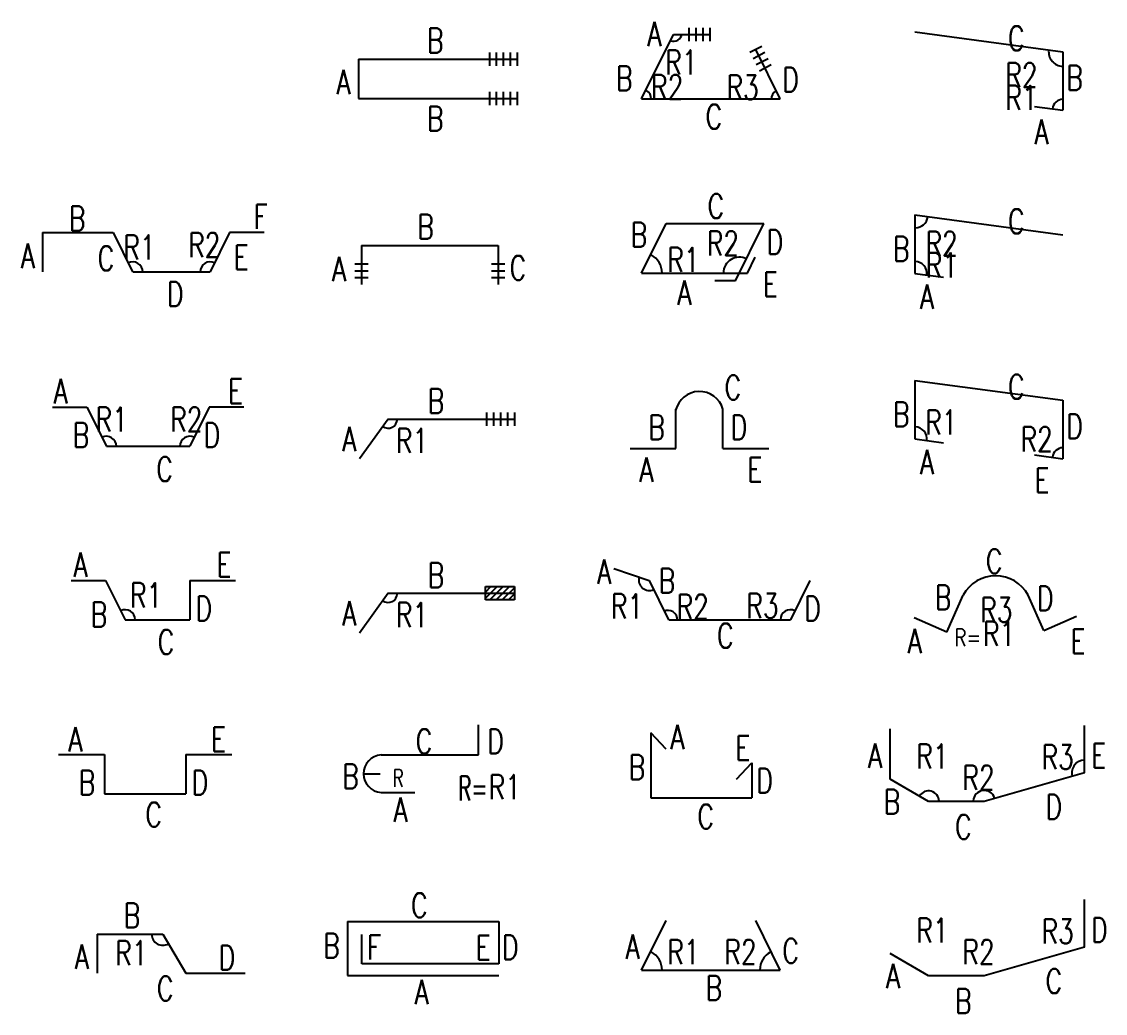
# Model space of a CAD drawing. Header units: millimetres. Extents: x -0.4 to 11.6, y -0.2 to 49.8.
# Drawn here: x -0.368 to 2.743, y 6.313 to 9.158 of the extents above; entities that cross this region are included whole.
import ezdxf
from ezdxf.enums import TextEntityAlignment as Align

# ---------------------------------------------------------------- set-up
doc = ezdxf.new("R2010")
doc.units = ezdxf.units.MM
doc.layers.add('SHOP', color=2, linetype='Continuous')
doc.layers.add('TEXTSHOP', color=3, linetype='Continuous')
doc.styles.add('ROMANS', font='romans.shx', dxfattribs={"width": 0.75, "bigfont": 'whgtxt.shx'})

# ---------------------------------------------------------------- blocks, each defined once
blk = doc.blocks.new('SSBAR_SHP_14')
at = {"color": 0}
blk.add_arc((0.0369, 0.0399), 0.032, 181.1755, 300.1299, dxfattribs=at)
at = {"layer": 'SHOP', "color": 2}
for p, q in [((-0.1518, 0.0399), (0.0369, 0.0399)), ((-0.1518, 0.0399), (-0.1518, -0.0726)), ((0.0369, 0.0399), (0.1027, -0.0726)), ((0.1027, -0.0726), (0.2731, -0.0726))]:
    blk.add_line(p, q, dxfattribs=at)
at = {"layer": 'TEXTSHOP', "color": 4, "style": 'ROMANS', "width": 0.75}
for tag, p in [('B', (-0.0513, 0.0585)), ('D', (0.2213, -0.0626))]:
    blk.add_attdef(tag, text='', height=0.07, dxfattribs=at).set_placement(p, align=Align.CENTER)
for tag, p in [('A', (-0.1747, -0.0599)), ('R1', (-0.007, -0.0493)), ('C', (0.0674, -0.1512))]:
    blk.add_attdef(tag, text='', height=0.07, dxfattribs=at).set_placement(p, align=Align.RIGHT)
blk = doc.blocks.new('SSBAR_SHP_15')
at = {"layer": 'SHOP', "color": 2}
for p, q in [((-0.2625, 0.055), (-0.1307, 0.055)), ((-0.1307, 0.055), (-0.1307, -0.0576)), ((0.1033, 0.055), (0.1033, -0.0576)), ((0.1033, 0.055), (0.2351, 0.055)), ((-0.1307, -0.0576), (0.1033, -0.0576))]:
    blk.add_line(p, q, dxfattribs=at)
at = {"layer": 'TEXTSHOP', "color": 4, "style": 'ROMANS', "width": 0.75}
for tag, p in [('A', (-0.2134, 0.0635)), ('E', (0.1969, 0.0635)), ('C', (0.0109, -0.1522))]:
    blk.add_attdef(tag, text='', height=0.07, dxfattribs=at).set_placement(p, align=Align.CENTER)
blk.add_attdef('B', text='', height=0.07, dxfattribs=at).set_placement((-0.1567, -0.0602), align=Align.RIGHT)
blk.add_attdef('D', (0.1201, -0.0604), '', height=0.07, dxfattribs=at)
blk = doc.blocks.new('SSBAR_SHP_16')
at = {"color": 0}
blk.add_arc((-0.0713, -0.058), 0.0288, 359.9469, 116.1324, dxfattribs=at)
at = {"layer": 'SHOP', "color": 2}
for p, q in [((-0.2259, 0.0545), (-0.127, 0.0545)), ((-0.127, 0.0545), (-0.0713, -0.058)), ((0.1142, 0.0545), (0.1142, -0.058)), ((0.1142, 0.0545), (0.246, 0.0545)), ((-0.0708, -0.058), (0.1142, -0.058))]:
    blk.add_line(p, q, dxfattribs=at)
at = {"layer": 'TEXTSHOP', "color": 4, "style": 'ROMANS', "width": 0.75}
for tag, p in [('A', (-0.1989, 0.0652)), ('E', (0.2128, 0.0652)), ('R1', (-0.0106, -0.0225)), ('C', (0.0464, -0.1568))]:
    blk.add_attdef(tag, text='', height=0.07, dxfattribs=at).set_placement(p, align=Align.CENTER)
blk.add_attdef('D', (0.1311, -0.0608), '', height=0.07, dxfattribs=at)
blk.add_attdef('B', text='', height=0.07, dxfattribs=at).set_placement((-0.1223, -0.0779), align=Align.RIGHT)
blk = doc.blocks.new('SSBAR_SHP_17')
at = {"color": 0}
for centre, start, end in [((-0.125, -0.0602), 359.9469, 116.1324), ((0.1147, -0.0602), 63.8676, 180.0531)]:
    blk.add_arc(centre, 0.0288, start, end, dxfattribs=at)
at = {"layer": 'SHOP', "color": 2}
for p, q in [((-0.2797, 0.0524), (-0.1808, 0.0524)), ((-0.1808, 0.0524), (-0.125, -0.0602)), ((0.1704, 0.0524), (0.1147, -0.0602)), ((0.2693, 0.0524), (0.1704, 0.0524)), ((-0.1246, -0.0602), (0.1147, -0.0602))]:
    blk.add_line(p, q, dxfattribs=at)
at = {"layer": 'TEXTSHOP', "color": 4, "style": 'ROMANS', "width": 0.75}
for tag, p in [('A', (-0.2561, 0.063)), ('E', (0.2458, 0.063)), ('C', (0.0421, -0.1608))]:
    blk.add_attdef(tag, text='', height=0.07, dxfattribs=at).set_placement(p, align=Align.CENTER)
for tag, p in [('R1', (-0.1557, -0.0182)), ('D', (0.1548, -0.063))]:
    blk.add_attdef(tag, p, '', height=0.07, dxfattribs=at)
for tag, p in [('R2', (0.1507, -0.0182)), ('B', (-0.1739, -0.0628))]:
    blk.add_attdef(tag, text='', height=0.07, dxfattribs=at).set_placement(p, align=Align.RIGHT)
blk = doc.blocks.new('SSBAR_SHP_19')
at = {"color": 2}
blk.add_line((-0.3082, 0.0528), (-0.3082, -0.0598), dxfattribs=at)
at = {"color": 0}
for centre, start, end in [((-0.0495, -0.0598), 359.9469, 116.1324), ((0.173, -0.0598), 63.8676, 180.0531)]:
    blk.add_arc(centre, 0.0288, start, end, dxfattribs=at)
at = {"layer": 'SHOP', "color": 2}
for p, q in [((-0.3082, 0.0528), (-0.1052, 0.0528)), ((-0.1052, 0.0528), (-0.0495, -0.0598)), ((0.2288, 0.0528), (0.173, -0.0598)), ((0.3277, 0.0528), (0.2288, 0.0528)), ((-0.049, -0.0598), (0.173, -0.0598))]:
    blk.add_line(p, q, dxfattribs=at)
at = {"layer": 'TEXTSHOP', "color": 4, "style": 'ROMANS', "width": 0.75}
for tag, p in [('B', (-0.2089, 0.0584)), ('F', (0.3179, 0.0633)), ('D', (0.0729, -0.1585))]:
    blk.add_attdef(tag, text='', height=0.07, dxfattribs=at).set_placement(p, align=Align.CENTER)
for tag, p in [('R1', (-0.0758, -0.0242)), ('E', (0.2405, -0.053))]:
    blk.add_attdef(tag, p, '', height=0.07, dxfattribs=at)
for tag, p in [('R2', (0.2023, -0.0176)), ('A', (-0.3298, -0.0488)), ('C', (-0.1025, -0.056))]:
    blk.add_attdef(tag, text='', height=0.07, dxfattribs=at).set_placement(p, align=Align.RIGHT)
blk = doc.blocks.new('SSBAR_SHP_114')
at = {"color": 2}
for p, q in [((-0.2329, 0.0764), (0.2021, 0.0764)), ((0.2021, 0.0764), (0.2021, -0.0458)), ((-0.1921, -0.0458), (-0.1921, 0.0391)), ((0.2021, -0.0458), (-0.1921, -0.0458))]:
    blk.add_line(p, q, dxfattribs=at)
at = {"layer": 'SHOP', "color": 2}
for p, q in [((-0.2329, 0.0764), (-0.2329, -0.0785)), ((-0.2329, -0.0785), (0.2018, -0.0785))]:
    blk.add_line(p, q, dxfattribs=at)
at = {"layer": 'TEXTSHOP', "color": 4, "style": 'ROMANS', "width": 0.75}
for tag, p in [('C', (-0.0266, 0.0876)), ('A', (-0.0198, -0.1611))]:
    blk.add_attdef(tag, text='', height=0.07, dxfattribs=at).set_placement(p, align=Align.CENTER)
for tag, p in [('B', (-0.2552, -0.0281)), ('E', (0.1783, -0.0337))]:
    blk.add_attdef(tag, text='', height=0.07, dxfattribs=at).set_placement(p, align=Align.RIGHT)
for tag, p in [('F', (-0.1767, -0.0329)), ('D', (0.2108, -0.0329))]:
    blk.add_attdef(tag, p, '', height=0.07, dxfattribs=at)
blk = doc.blocks.new('SSBAR_SHP_115')
at = {"color": 40}
for p, q in [((0.1433, 0.054), (0.1433, 0.1401)), ((-0.1865, 0), (-0.1386, 0))]:
    blk.add_line(p, q, dxfattribs=at)
blk.add_arc((-0.1324, 0), 0.0541, 93.999, 266.001, dxfattribs=at)
at = {"layer": 'SHOP', "color": 2}
for p, q in [((-0.1362, 0.054), (0.1433, 0.054)), ((-0.1362, -0.0539), (-0.0392, -0.0539))]:
    blk.add_line(p, q, dxfattribs=at)
at = {"layer": 'TEXTSHOP', "color": 3, "style": 'ROMANS'}
for s, height, width, p in [('R', 0.05, 0.7, (-0.0873, -0.0373)), ('R=', 0.07, 0.6, (0.1273, -0.0765))]:
    blk.add_text(s, height=height, dxfattribs=dict(at, width=width)).set_placement(p, align=Align.CENTER)
at = {"layer": 'TEXTSHOP', "color": 4, "style": 'ROMANS', "width": 0.75}
for tag, p in [('C', (-0.0131, 0.0581)), ('A', (-0.0803, -0.138))]:
    blk.add_attdef(tag, text='', height=0.07, dxfattribs=at).set_placement(p, align=Align.CENTER)
for tag, p in [('D', (0.1687, 0.0581)), ('R1', (0.1725, -0.073))]:
    blk.add_attdef(tag, p, '', height=0.07, dxfattribs=at)
blk.add_attdef('B', text='', height=0.07, dxfattribs=at).set_placement((-0.2006, -0.042), align=Align.RIGHT)
blk = doc.blocks.new('SSBAR_SHP_116')
at = {"color": 40}
for p, q in [((0.1632, 0.0214), (0.179, 0.0371)), ((0.1632, 0.0037), (0.1966, 0.0371)), ((0.1632, 0.0371), (0.2462, 0.0371)), ((0.1632, -0.0012), (0.1632, 0.0371)), ((0.176, -0.0012), (0.2143, 0.0371)), ((0.1937, -0.0012), (0.232, 0.0371)), ((0.2114, -0.0012), (0.2462, 0.0336)), ((0.2462, 0.0371), (0.2462, -0.0012)), ((0.229, -0.0012), (0.2462, 0.0159)), ((0.2462, -0.0012), (0.1632, -0.0012))]:
    blk.add_line(p, q, dxfattribs=at)
at = {"color": 0}
blk.add_arc((-0.1161, 0.018), 0.0264, 233.808, 0, dxfattribs=at)
at = {"layer": 'SHOP', "color": 2}
for q in [(-0.1986, -0.0963), (0.2462, 0.018)]:
    blk.add_line((-0.1161, 0.018), q, dxfattribs=at)
at = {"layer": 'TEXTSHOP', "color": 4, "style": 'ROMANS', "width": 0.75}
blk.add_attdef('B', text='', height=0.07, dxfattribs=at).set_placement((0.0214, 0.0349), align=Align.CENTER)
at = {"layer": 'TEXTSHOP', "color": 30, "true_color": 0xf8991e, "style": 'ROMANS', "width": 0.75}
for tag, p in [('T1', (0.1632, 0.0448)), ('O1', (0.2462, 0.0448))]:
    blk.add_attdef(tag, text='', height=0.05, dxfattribs=at).set_placement(p, align=Align.CENTER)
at = {"layer": 'TEXTSHOP', "color": 4, "style": 'ROMANS', "width": 0.75}
blk.add_attdef('A', text='', height=0.07, dxfattribs=at).set_placement((-0.2072, -0.0745), align=Align.RIGHT)
blk.add_attdef('R1', (-0.0936, -0.0789), '', height=0.07, dxfattribs=at)
at = {"layer": 'TEXTSHOP', "color": 30, "true_color": 0xf8991e, "style": 'ROMANS', "width": 0.75}
blk.add_attdef('COUPLER1', text='', height=0.05, dxfattribs=at).set_placement((0.2047, -0.0088), align=Align.TOP_CENTER)
blk = doc.blocks.new('SSBAR_SHP_117')
at = {"color": 40}
for p, q in [((0.1662, 0.0371), (0.1662, -0.0012)), ((0.1862, 0.0371), (0.1862, -0.0012)), ((0.2062, 0.0371), (0.2062, -0.0012)), ((0.2262, 0.0371), (0.2262, -0.0012)), ((0.2462, 0.0371), (0.2462, -0.0012))]:
    blk.add_line(p, q, dxfattribs=at)
at = {"color": 0}
blk.add_arc((-0.1161, 0.018), 0.0264, 233.808, 0, dxfattribs=at)
at = {"layer": 'SHOP', "color": 2}
for q in [(-0.1986, -0.0963), (0.2462, 0.018)]:
    blk.add_line((-0.1161, 0.018), q, dxfattribs=at)
at = {"layer": 'TEXTSHOP', "color": 4, "style": 'ROMANS', "width": 0.75}
blk.add_attdef('B', text='', height=0.07, dxfattribs=at).set_placement((0.0214, 0.0349), align=Align.CENTER)
blk.add_attdef('A', text='', height=0.07, dxfattribs=at).set_placement((-0.2072, -0.0745), align=Align.RIGHT)
blk.add_attdef('R1', (-0.0936, -0.0789), '', height=0.07, dxfattribs=at)
at = {"layer": 'TEXTSHOP', "color": 30, "true_color": 0xf8991e, "style": 'ROMANS', "width": 0.75}
blk.add_attdef('COUPLER1', text='', height=0.05, dxfattribs=at).set_placement((0.2062, -0.0212), align=Align.TOP_CENTER)
blk = doc.blocks.new('SSBAR_SHP_118')
at = {"color": 40}
for p, q in [((-0.2117, -0.0363), (-0.1734, -0.0363)), ((-0.2117, -0.0563), (-0.1734, -0.0563)), ((0.181, -0.0363), (0.2193, -0.0363)), ((0.181, -0.0563), (0.2193, -0.0563)), ((-0.2117, -0.0763), (-0.1734, -0.0763)), ((0.181, -0.0763), (0.2193, -0.0763))]:
    blk.add_line(p, q, dxfattribs=at)
at = {"layer": 'SHOP', "color": 2}
for p, q in [((-0.1925, 0.0163), (0.2002, 0.0163)), ((-0.1925, 0.0163), (-0.1925, -0.0963)), ((0.2002, 0.0163), (0.2002, -0.0963))]:
    blk.add_line(p, q, dxfattribs=at)
at = {"layer": 'TEXTSHOP', "color": 4, "style": 'ROMANS', "width": 0.75}
blk.add_attdef('B', text='', height=0.07, dxfattribs=at).set_placement((-0.0086, 0.0349), align=Align.CENTER)
blk.add_attdef('A', text='', height=0.07, dxfattribs=at).set_placement((-0.2367, -0.0868), align=Align.RIGHT)
blk.add_attdef('C', (0.2327, -0.0835), '', height=0.07, dxfattribs=at)
at = {"layer": 'TEXTSHOP', "color": 30, "true_color": 0xf8991e, "style": 'ROMANS', "width": 0.75}
for tag, p in [('COUPLER1', (-0.1925, -0.1163)), ('COUPLER2', (0.2002, -0.1163))]:
    blk.add_attdef(tag, text='', height=0.05, dxfattribs=at).set_placement(p, align=Align.TOP_CENTER)
blk = doc.blocks.new('SSBAR_SHP_119')
at = {"color": 40}
for p, q in [((0.1744, 0.0698), (0.1744, 0.0314)), ((0.1944, 0.0698), (0.1944, 0.0314)), ((0.2144, 0.0698), (0.2144, 0.0314)), ((0.2344, 0.0698), (0.2344, 0.0314)), ((0.2544, 0.0698), (0.2544, 0.0314)), ((0.1744, -0.0428), (0.1744, -0.0811)), ((0.1944, -0.0428), (0.1944, -0.0811)), ((0.2144, -0.0428), (0.2144, -0.0811)), ((0.2344, -0.0428), (0.2344, -0.0811)), ((0.2544, -0.0428), (0.2544, -0.0811))]:
    blk.add_line(p, q, dxfattribs=at)
at = {"layer": 'SHOP', "color": 2}
for p, q in [((-0.2009, 0.0505), (0.2564, 0.0505)), ((-0.2009, 0.0505), (-0.2009, -0.062)), ((-0.2009, -0.062), (0.2564, -0.062))]:
    blk.add_line(p, q, dxfattribs=at)
at = {"layer": 'TEXTSHOP', "color": 4, "style": 'ROMANS', "width": 0.75}
for tag, p in [('B', (0.0191, 0.0692)), ('A', (-0.2236, -0.0502)), ('B', (0.0191, -0.1548))]:
    blk.add_attdef(tag, text='', height=0.07, dxfattribs=at).set_placement(p, align=Align.RIGHT)
at = {"layer": 'TEXTSHOP', "color": 30, "true_color": 0xf8991e, "style": 'ROMANS', "width": 0.75}
for tag, p in [('COUPLER1', (0.2144, 0.0217)), ('COUPLER2', (0.2144, -0.0908))]:
    blk.add_attdef(tag, text='', height=0.05, dxfattribs=at).set_placement(p, align=Align.TOP_CENTER)
blk = doc.blocks.new('SSBAR_SHP_214')
at = {"color": 2}
for p, q in [((-0.1886, -0.0632), (-0.1182, 0.0786)), ((0.2096, -0.0632), (0.1392, 0.0786)), ((-0.1886, -0.0632), (0.2096, -0.0632))]:
    blk.add_line(p, q, dxfattribs=at)
at = {"color": 0}
for centre, start, end in [((-0.1886, -0.0632), 0, 62.0409), ((0.2096, -0.0632), 117.9591, 180)]:
    blk.add_arc(centre, 0.0588, start, end, dxfattribs=at)
at = {"layer": 'TEXTSHOP', "color": 4, "style": 'ROMANS', "width": 0.75}
for tag, p in [('A', (-0.1939, -0.0308)), ('R2', (0.1416, -0.0461))]:
    blk.add_attdef(tag, text='', height=0.07, dxfattribs=at).set_placement(p, align=Align.RIGHT)
for tag, p in [('R1', (-0.1144, -0.0463)), ('C', (0.2156, -0.043))]:
    blk.add_attdef(tag, p, '', height=0.07, dxfattribs=at)
blk.add_attdef('B', text='', height=0.07, dxfattribs=at).set_placement((0.0189, -0.1494), align=Align.CENTER)
blk = doc.blocks.new('SSBAR_SHP_215')
at = {"color": 2}
for p, q in [((-0.1181, 0.0709), (-0.1619, 0.1173)), ((0.0843, -0.0153), (0.1281, 0.0311))]:
    blk.add_line(p, q, dxfattribs=at)
at = {"layer": 'SHOP', "color": 2}
for p, q in [((-0.1619, 0.1173), (-0.1619, -0.0687)), ((0.1281, 0.0311), (0.1281, -0.0687)), ((-0.1619, -0.0687), (0.1281, -0.0687))]:
    blk.add_line(p, q, dxfattribs=at)
at = {"layer": 'TEXTSHOP', "color": 4, "style": 'ROMANS', "width": 0.75}
for tag, p in [('A', (-0.106, 0.0707)), ('E', (0.0807, 0.0387)), ('D', (0.1413, -0.0547))]:
    blk.add_attdef(tag, p, '', height=0.07, dxfattribs=at)
blk.add_attdef('B', text='', height=0.07, dxfattribs=at).set_placement((-0.1782, -0.016), align=Align.RIGHT)
blk.add_attdef('C', text='', height=0.07, dxfattribs=at).set_placement((-0.0046, -0.1577), align=Align.CENTER)
blk = doc.blocks.new('SSBAR_SHP_216')
at = {"color": 0}
for centre, radius, start, end in [((-0.1666, 0.056), 0.03, 164.7028, 294.849), ((0.2387, -0.0579), 0.0288, 63.8676, 180.0531), ((-0.1124, -0.0579), 0.0266, 357.6156, 116.5795)]:
    blk.add_arc(centre, radius, start, end, dxfattribs=at)
at = {"layer": 'SHOP', "color": 2}
for p, q in [((-0.2686, 0.0894), (-0.1666, 0.0546)), ((-0.1666, 0.0546), (-0.1109, -0.0579)), ((0.2944, 0.0546), (0.2387, -0.0579)), ((-0.1104, -0.0579), (0.2387, -0.0579))]:
    blk.add_line(p, q, dxfattribs=at)
at = {"layer": 'TEXTSHOP', "color": 4, "style": 'ROMANS', "width": 0.75}
for tag, p in [('A', (-0.2753, 0.0453)), ('R1', (-0.1842, -0.0541)), ('R3', (0.2048, -0.053))]:
    blk.add_attdef(tag, text='', height=0.07, dxfattribs=at).set_placement(p, align=Align.RIGHT)
for tag, p in [('B', (-0.1393, 0.0189)), ('R2', (-0.0877, -0.0553)), ('D', (0.2788, -0.0608))]:
    blk.add_attdef(tag, p, '', height=0.07, dxfattribs=at)
blk.add_attdef('C', text='', height=0.07, dxfattribs=at).set_placement((0.0517, -0.1386), align=Align.CENTER)
blk = doc.blocks.new('SSBAR_SHP_217')
at = {"color": 40}
blk.add_arc((-0.0225, 0.0271), 0.07, 15.851, 167.6112, dxfattribs=at)
at = {"layer": 'SHOP', "color": 2}
for p, q in [((-0.0898, -0.0663), (-0.0898, 0.0462)), ((0.0449, -0.0663), (0.0449, 0.0462)), ((-0.2216, -0.0663), (-0.0898, -0.0663)), ((0.0449, -0.0663), (0.1767, -0.0663))]:
    blk.add_line(p, q, dxfattribs=at)
at = {"layer": 'TEXTSHOP', "color": 4, "style": 'ROMANS', "width": 0.75}
for tag, p in [('C', (0.0498, 0.0735)), ('D', (0.0675, -0.0409))]:
    blk.add_attdef(tag, p, '', height=0.07, dxfattribs=at)
blk.add_attdef('B', text='', height=0.07, dxfattribs=at).set_placement((-0.1216, -0.0408), align=Align.RIGHT)
for tag, p in [('A', (-0.1744, -0.1622)), ('E', (0.1366, -0.1622))]:
    blk.add_attdef(tag, text='', height=0.07, dxfattribs=at).set_placement(p, align=Align.CENTER)
blk = doc.blocks.new('SSBAR_SHP_218')
at = {"color": 2}
for p, q in [((-0.1886, -0.0632), (-0.1182, 0.0786)), ((-0.1182, 0.0786), (0.1625, 0.0786)), ((0.0813, -0.085), (0.1625, 0.0786)), ((0.1153, -0.0632), (0.1378, -0.018)), ((-0.1886, -0.0632), (0.1153, -0.0632)), ((0.0813, -0.085), (0.0213, -0.085))]:
    blk.add_line(p, q, dxfattribs=at)
at = {"color": 0}
for centre, radius, start, end in [((-0.1886, -0.0632), 0.0588, 0, 62.0409), ((0.0921, -0.0632), 0.0457, 62.346, 180)]:
    blk.add_arc(centre, radius, start, end, dxfattribs=at)
at = {"layer": 'TEXTSHOP', "color": 4, "style": 'ROMANS', "width": 0.75}
for tag, p in [('C', (0.0246, 0.094)), ('A', (-0.0656, -0.1548))]:
    blk.add_attdef(tag, text='', height=0.07, dxfattribs=at).set_placement(p, align=Align.CENTER)
for tag, p in [('B', (-0.1724, 0.0119)), ('R2', (0.0911, -0.0127))]:
    blk.add_attdef(tag, text='', height=0.07, dxfattribs=at).set_placement(p, align=Align.RIGHT)
for tag, p in [('D', (0.1708, -0.0094)), ('R1', (-0.1144, -0.0601)), ('E', (0.1598, -0.1307))]:
    blk.add_attdef(tag, p, '', height=0.07, dxfattribs=at)
blk = doc.blocks.new('SSBAR_SHP_219')
at = {"color": 40}
for p, q in [((-0.0526, 0.141), (-0.0526, 0.1027)), ((-0.0326, 0.141), (-0.0326, 0.1027)), ((-0.0126, 0.141), (-0.0126, 0.1027)), ((0.0074, 0.141), (0.0074, 0.1027)), ((0.1562, 0.0873), (0.1222, 0.0698)), ((0.1654, 0.0695), (0.1313, 0.052)), ((0.1745, 0.0517), (0.1404, 0.0342)), ((0.1836, 0.034), (0.1496, 0.0165))]:
    blk.add_line(p, q, dxfattribs=at)
at = {"color": 2}
for p, q in [((-0.1886, -0.0632), (-0.0967, 0.1218)), ((-0.0967, 0.1218), (0.0074, 0.1218)), ((0.2096, -0.0632), (0.1392, 0.0786)), ((-0.1886, -0.0632), (0.2096, -0.0632))]:
    blk.add_line(p, q, dxfattribs=at)
at = {"color": 0}
for centre, radius, start, end in [((-0.0965, 0.1254), 0.0235, 247.4709, 355.0391), ((-0.1886, -0.0632), 0.0278, 359.8153, 59.153), ((0.2096, -0.0632), 0.0258, 118.1153, 183.2168)]:
    blk.add_arc(centre, radius, start, end, dxfattribs=at)
at = {"layer": 'TEXTSHOP', "color": 30, "true_color": 0xf8991e, "style": 'ROMANS', "width": 0.75}
blk.add_attdef('COUPLER1', text='', height=0.05, dxfattribs=at).set_placement((0.0074, 0.1507), align=Align.BOTTOM_CENTER)
at = {"layer": 'TEXTSHOP', "color": 4, "style": 'ROMANS', "width": 0.75}
for tag, p in [('A', (-0.1314, 0.0882)), ('B', (-0.2143, -0.0392)), ('R3', (0.1476, -0.0653))]:
    blk.add_attdef(tag, text='', height=0.07, dxfattribs=at).set_placement(p, align=Align.RIGHT)
at = {"layer": 'TEXTSHOP', "color": 30, "true_color": 0xf8991e, "style": 'ROMANS', "width": 0.75}
blk.add_attdef('COUPLER2', text='', height=0.05, dxfattribs=at).set_placement((0.1232, 0.094), align=Align.BOTTOM_LEFT)
at = {"layer": 'TEXTSHOP', "color": 4, "style": 'ROMANS', "width": 0.75}
for tag, p in [('R1', (-0.1204, 0.0065)), ('R2', (-0.1612, -0.0644)), ('D', (0.2156, -0.043))]:
    blk.add_attdef(tag, p, '', height=0.07, dxfattribs=at)
blk.add_attdef('C', text='', height=0.07, dxfattribs=at).set_placement((0.0189, -0.1494), align=Align.CENTER)
blk = doc.blocks.new('SSBAR_SHP_314')
at = {"color": 2}
for p, q in [((0.2829, 0.0029), (0.2829, 0.1389)), ((0.2829, 0.0029), (-0.0051, -0.0794)), ((-0.165, -0.0794), (-0.2752, -0.0158)), ((-0.0051, -0.0794), (-0.165, -0.0794))]:
    blk.add_line(p, q, dxfattribs=at)
at = {"layer": 'TEXTSHOP', "color": 4, "style": 'ROMANS', "width": 0.75}
for tag, p in [('R1', (-0.1997, 0.0154)), ('D', (0.3021, 0.017)), ('R2', (-0.0674, -0.0461)), ('C', (0.1713, -0.1298))]:
    blk.add_attdef(tag, p, '', height=0.07, dxfattribs=at)
for tag, p in [('R3', (0.2521, 0.0129)), ('A', (-0.2461, -0.1154))]:
    blk.add_attdef(tag, text='', height=0.07, dxfattribs=at).set_placement(p, align=Align.RIGHT)
blk.add_attdef('B', text='', height=0.07, dxfattribs=at).set_placement((-0.0648, -0.1874), align=Align.CENTER)
blk = doc.blocks.new('SSBAR_SHP_315')
at = {"color": 2}
for p, q in [((-0.2752, -0.0158), (-0.2752, 0.1289)), ((0.2829, 0.0029), (0.2829, 0.1389)), ((0.2829, 0.0029), (-0.0051, -0.0794)), ((-0.165, -0.0794), (-0.2752, -0.0158)), ((-0.0051, -0.0794), (-0.165, -0.0794))]:
    blk.add_line(p, q, dxfattribs=at)
for centre, radius, start, end in [((0.2829, 0.0029), 0.0363, 90.7422, 194.0268), ((-0.165, -0.0794), 0.0303, 0.7101, 148.7341), ((-0.0051, -0.0794), 0.0315, 18.2624, 176.9413)]:
    blk.add_arc(centre, radius, start, end, dxfattribs=at)
at = {"layer": 'TEXTSHOP', "color": 4, "style": 'ROMANS', "width": 0.75}
for tag, p in [('A', (-0.2976, 0.017)), ('R3', (0.2521, 0.0129)), ('B', (-0.2461, -0.1154))]:
    blk.add_attdef(tag, text='', height=0.07, dxfattribs=at).set_placement(p, align=Align.RIGHT)
for tag, p in [('R1', (-0.1997, 0.0154)), ('E', (0.3021, 0.017)), ('R2', (-0.0674, -0.0461)), ('D', (0.1713, -0.1298))]:
    blk.add_attdef(tag, p, '', height=0.07, dxfattribs=at)
blk.add_attdef('C', text='', height=0.07, dxfattribs=at).set_placement((-0.0648, -0.1874), align=Align.CENTER)
blk = doc.blocks.new('SSBAR_SHP_316')
at = {"color": 40}
for p, q in [((-0.1121, -0.0939), (-0.0656, 0.0125)), ((0.1659, -0.0892), (0.121, 0.0125)), ((-0.1121, -0.0939), (-0.2061, -0.0525)), ((0.1659, -0.0892), (0.26, -0.0478))]:
    blk.add_line(p, q, dxfattribs=at)
blk.add_arc((0.0277, -0.0373), 0.1057, 28.101, 151.899, dxfattribs=at)
at = {"layer": 'TEXTSHOP', "color": 3, "style": 'ROMANS', "width": 0.75}
blk.add_text('R=', height=0.05, dxfattribs=at).set_placement((-0.0898, -0.1341))
at = {"layer": 'TEXTSHOP', "color": 4, "style": 'ROMANS', "width": 0.75}
for tag, p in [('C', (0.0234, 0.0749)), ('R3', (0.0297, -0.0645))]:
    blk.add_attdef(tag, text='', height=0.07, dxfattribs=at).set_placement(p, align=Align.CENTER)
for tag, p in [('B', (-0.0994, -0.029)), ('A', (-0.1839, -0.1539))]:
    blk.add_attdef(tag, text='', height=0.07, dxfattribs=at).set_placement(p, align=Align.RIGHT)
for tag, p in [('D', (0.1466, -0.0317)), ('R1', (-0.0085, -0.1327)), ('E', (0.2429, -0.1547))]:
    blk.add_attdef(tag, p, '', height=0.07, dxfattribs=at)
blk = doc.blocks.new('SSBAR_SHP_317')
at = {"color": 40}
for p, q in [((-0.2038, 0.1288), (0.2211, 0.0721)), ((-0.2038, 0.1288), (-0.2038, -0.0392)), ((0.2211, 0.0721), (0.2211, -0.096)), ((-0.2038, -0.0392), (-0.1218, -0.0501)), ((0.1391, -0.0851), (0.2211, -0.096))]:
    blk.add_line(p, q, dxfattribs=at)
for centre, radius, start, end in [((-0.2038, -0.0393), 0.0345, 352.5727, 88.7263), ((0.2215, -0.0951), 0.0308, 91.2461, 174.0972)]:
    blk.add_arc(centre, radius, start, end, dxfattribs=at)
at = {"layer": 'TEXTSHOP', "color": 4, "style": 'ROMANS', "width": 0.75}
for tag, p in [('C', (0.0633, 0.0755)), ('R1', (-0.1743, -0.0264)), ('D', (0.231, -0.0379)), ('E', (0.1396, -0.1929))]:
    blk.add_attdef(tag, p, '', height=0.07, dxfattribs=at)
for tag, p in [('B', (-0.2195, -0.0033)), ('R2', (0.1917, -0.0748)), ('A', (-0.149, -0.1407))]:
    blk.add_attdef(tag, text='', height=0.07, dxfattribs=at).set_placement(p, align=Align.RIGHT)
blk = doc.blocks.new('SSBAR_SHP_318')
at = {"color": 40}
for p, q in [((-0.2038, 0.1036), (0.2211, 0.0468)), ((-0.2038, 0.1036), (-0.2038, -0.0645)), ((-0.2038, -0.0645), (-0.1218, -0.0754))]:
    blk.add_line(p, q, dxfattribs=at)
for centre, radius, start, end in [((-0.2034, 0.1037), 0.0372, 271.3027, 350.7325), ((-0.2038, -0.0646), 0.0345, 352.5727, 88.7263)]:
    blk.add_arc(centre, radius, start, end, dxfattribs=at)
at = {"layer": 'TEXTSHOP', "color": 4, "style": 'ROMANS', "width": 0.75}
for tag, p in [('C', (0.0633, 0.0502)), ('R2', (-0.1734, -0.0137)), ('R1', (-0.1728, -0.0755))]:
    blk.add_attdef(tag, p, '', height=0.07, dxfattribs=at)
for tag, p in [('B', (-0.2195, -0.0286)), ('A', (-0.149, -0.166))]:
    blk.add_attdef(tag, text='', height=0.07, dxfattribs=at).set_placement(p, align=Align.RIGHT)
blk = doc.blocks.new('SSBAR_SHP_319')
at = {"color": 40}
for p, q in [((-0.2038, 0.1288), (0.2211, 0.0721)), ((0.2211, 0.0721), (0.2211, -0.096)), ((0.1391, -0.0851), (0.2211, -0.096))]:
    blk.add_line(p, q, dxfattribs=at)
for centre, radius, start, end in [((0.2217, 0.0716), 0.0418, 171.6388, 267.6614), ((0.2215, -0.0951), 0.0308, 91.2461, 174.0972)]:
    blk.add_arc(centre, radius, start, end, dxfattribs=at)
at = {"layer": 'TEXTSHOP', "color": 4, "style": 'ROMANS', "width": 0.75}
for tag, p in [('C', (0.0633, 0.0755)), ('B', (0.231, -0.0379)), ('A', (0.1396, -0.1929))]:
    blk.add_attdef(tag, p, '', height=0.07, dxfattribs=at)
for tag, p in [('R2', (0.148, -0.0301)), ('R1', (0.148, -0.0952))]:
    blk.add_attdef(tag, text='', height=0.07, dxfattribs=at).set_placement(p, align=Align.RIGHT)

msp = doc.modelspace()

# ---------------------------------------------------------------- block references
for name, p, values in [('SSBAR_SHP_219', (1.6, 9), {'A': 'A', 'R1': 'R1', 'R3': 'R3', 'C': 'C', 'D': 'D', 'B': 'B', 'R2': 'R2'}), ('SSBAR_SHP_319', (2.4, 9), {'R2': 'R2', 'R1': 'R1', 'A': 'A', 'B': 'B', 'C': 'C'}), ('SSBAR_SHP_218', (1.6, 8.5), {'E': 'E', 'C': 'C', 'R2': 'R2', 'B': 'B', 'D': 'D', 'A': 'A', 'R1': 'R1'}), ('SSBAR_SHP_19', (0, 8.5), {'F': 'F', 'R2': 'R2', 'R1': 'R1', 'E': 'E', 'C': 'C', 'D': 'D', 'B': 'B', 'A': 'A'}), ('SSBAR_SHP_318', (2.4, 8.5), {'R2': 'R2', 'R1': 'R1', 'A': 'A', 'C': 'C', 'B': 'B'}), ('SSBAR_SHP_118', (0.8, 8.5), {'C': 'C', 'B': 'B', 'A': 'A'}), ('SSBAR_SHP_17', (0, 8), {'R2': 'R2', 'R1': 'R1', 'E': 'E', 'C': 'C', 'D': 'D', 'B': 'B', 'A': 'A'}), ('SSBAR_SHP_217', (1.6, 8), {'E': 'E', 'C': 'C', 'D': 'D', 'B': 'B', 'A': 'A'}), ('SSBAR_SHP_317', (2.4, 8), {'R2': 'R2', 'R1': 'R1', 'E': 'E', 'A': 'A', 'D': 'D', 'C': 'C', 'B': 'B'}), ('SSBAR_SHP_117', (0.8, 8), {'R1': 'R1', 'B': 'B', 'A': 'A'}), ('SSBAR_SHP_16', (0, 7.5), {'R1': 'R1', 'E': 'E', 'C': 'C', 'D': 'D', 'B': 'B', 'A': 'A'}), ('SSBAR_SHP_316', (2.4, 7.5), {'E': 'E', 'A': 'A', 'R1': 'R1', 'D': 'D', 'R3': 'R3', 'C': 'C', 'B': 'B'}), ('SSBAR_SHP_116', (0.8, 7.5), {'R1': 'R1', 'B': 'B', 'A': 'A'}), ('SSBAR_SHP_216', (1.6, 7.5), {'R2': 'R2', 'R3': 'R3', 'R1': 'R1', 'C': 'C', 'D': 'D', 'B': 'B', 'A': 'A'}), ('SSBAR_SHP_15', (0, 7), {'E': 'E', 'C': 'C', 'D': 'D', 'B': 'B', 'A': 'A'}), ('SSBAR_SHP_115', (0.8, 7), {'D': 'D', 'R1': 'R1', 'B': 'B', 'C': 'C', 'A': 'A'}), ('SSBAR_SHP_215', (1.6, 7), {'D': 'D', 'B': 'B', 'A': 'A', 'E': 'E', 'C': 'C'}), ('SSBAR_SHP_315', (2.4, 7), {'A': 'A', 'R3': 'R3', 'R2': 'R2', 'R1': 'R1', 'E': 'E', 'D': 'D', 'C': 'C', 'B': 'B'}), ('SSBAR_SHP_114', (0.8, 6.5), {'F': 'F', 'E': 'E', 'C': 'C', 'B': 'B', 'D': 'D', 'A': 'A'}), ('SSBAR_SHP_14', (0, 6.5), {'R1': 'R1', 'C': 'C', 'D': 'D', 'B': 'B', 'A': 'A'}), ('SSBAR_SHP_314', (2.4, 6.5), {'R3': 'R3', 'R2': 'R2', 'R1': 'R1', 'D': 'D', 'C': 'C', 'B': 'B', 'A': 'A'}), ('SSBAR_SHP_214', (1.6, 6.5), {'R2': 'R2', 'B': 'B', 'C': 'C', 'A': 'A', 'R1': 'R1'})]:
    msp.add_blockref(name, p).add_auto_attribs(values)
ref = msp.add_blockref('SSBAR_SHP_119', (0.8, 9))
ref.add_attrib('B', 'B', dxfattribs={"layer": 'TEXTSHOP', "color": 4, "height": 0.07, "style": 'ROMANS', "width": 0.75}).set_placement((0.8191, 8.8452), align=Align.CENTER)
ref.add_attrib('B', 'B', dxfattribs={"layer": 'TEXTSHOP', "color": 4, "height": 0.07, "style": 'ROMANS', "width": 0.75}).set_placement((0.8191, 9.0692), align=Align.CENTER)
ref.add_attrib('A', 'A', dxfattribs={"layer": 'TEXTSHOP', "color": 4, "height": 0.07, "style": 'ROMANS', "width": 0.75}).set_placement((0.5764, 8.9498), align=Align.RIGHT)

doc.saveas('drawing.dxf')
